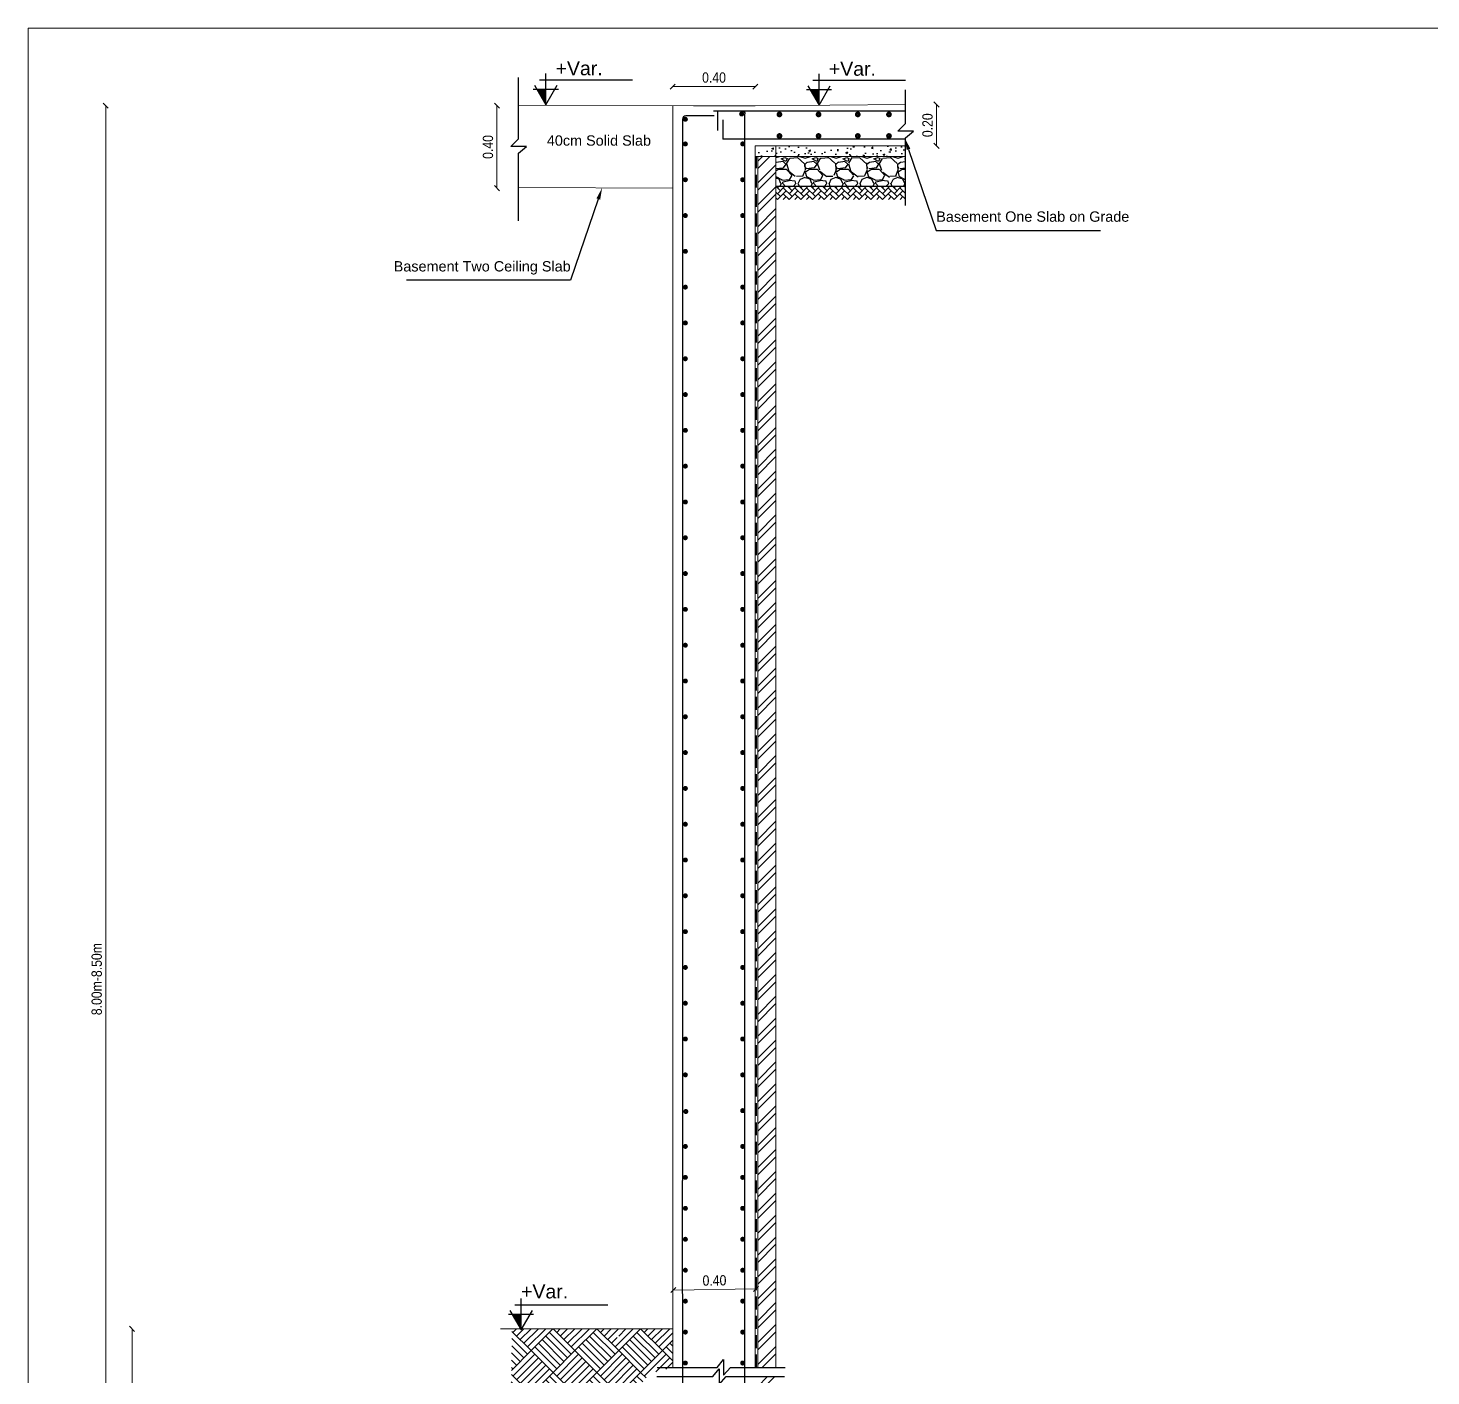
# Model space of a CAD drawing. Header units: metres. Extents: x -55 to 193, y -43 to 92.
# Drawn here: x 90.79 to 117.99, y -15.4 to 10.74 of the extents above; entities that cross this region are included whole.
import ezdxf
from ezdxf import colors
from ezdxf.entities.mleader import LeaderData, LeaderLine
from ezdxf.math import Vec2, Vec3

# ---------------------------------------------------------------- set-up
doc = ezdxf.new("R2010")
doc.units = ezdxf.units.M
doc.header["$MEASUREMENT"] = 0
doc.linetypes.add('HIDDEN', pattern=[0.375, 0.25, -0.125])
for name, color, linetype in [('A-LEVELS', 9, 'Continuous'), ('HATCH', 8, 'Continuous'), ('S-BAR', 6, 'Continuous'), ('S-BAR DOT', 6, 'Continuous'), ('S-HATCH', 9, 'Continuous'), ('S-Leaders', 137, 'Continuous'), ('S-Steel', 3, 'Continuous'), ('S-SYMPOLS', 6, 'Continuous'), ('S-WATER PROOF', 8, 'HIDDEN')]:
    doc.layers.add(name, color=color, linetype=linetype)
for name, color, linetype, lineweight in [('S-CONCRETE', 2, 'Continuous', 15), ('S-CONCRETE DETAILS', 2, 'Continuous', 15), ('S-DIMENSIONS', 134, 'Continuous', 13), ('S-TEXT-STEEL', 255, 'Continuous', 15)]:
    doc.layers.add(name, color=color, linetype=linetype, lineweight=lineweight)
doc.styles.add('ARIAL', font='arial.ttf')
doc.styles.add('Site 1-200 (m)', font='arial.ttf', dxfattribs={"width": 0.85, "height": 0.2})
doc.styles.add('Tahoma', font='arial.ttf')
doc.dimstyles.new('1-25--', dxfattribs={"dimtxt": 0.36, "dimasz": 0.1, "dimexe": 0.144, "dimexo": 0.144, "dimgap": 0.072, "dimtad": 1, "dimlfac": 0.25, "dimzin": 1, "dimdsep": 46, "dimtxsty": 'Site 1-200 (m)', "dimblk": 'OBLIQUE', "dimcen": 90, "dimse1": 1, "dimse2": 1, "dimclrd": 256, "dimclrt": 256, "dimadec": 3, "dimazin": 0, "dimtfac": 1, "dimtix": 1, "dimtmove": 2, "dimatfit": 3, "dimfxl": 0.144, "dimtolj": 1, "dimlwd": -1, "dimarcsym": 0})

# ---------------------------------------------------------------- blocks, each defined once
blk = doc.blocks.new('_OBLIQUE')
at = {"color": 0, "linetype": 'ByBlock'}
blk.add_line((-0.5, -0.5), (0.5, 0.5), dxfattribs=at)
blk = doc.blocks.new('*D198')
at = {"layer": 'S-DIMENSIONS', "transparency": 16777216}
blk.add_line((103.285, 9.603), (104.885, 9.603), dxfattribs=at)
at = {"layer": 'S-DIMENSIONS', "transparency": 16777216, "xscale": 0.1, "yscale": 0.1, "zscale": 0.1, "rotation": 180}
blk.add_blockref('_OBLIQUE', (103.285, 9.603), dxfattribs=at)
at = {"layer": 'S-DIMENSIONS', "transparency": 16777216, "xscale": 0.1, "yscale": 0.1, "zscale": 0.1}
blk.add_blockref('_OBLIQUE', (104.885, 9.603), dxfattribs=at)
at = {"layer": 'S-DIMENSIONS', "transparency": 16777216, "insert": (104.085, 9.777), "char_height": 0.2, "attachment_point": 5, "style": 'Site 1-200 (m)'}
blk.add_mtext('\\A1;0.40', dxfattribs=at)
blk = doc.blocks.new('*D199')
at = {"layer": 'S-DIMENSIONS', "transparency": 16777216}
blk.add_line((104.897, -13.71), (103.297, -13.732), dxfattribs=at)
at = {"layer": 'S-DIMENSIONS', "transparency": 16777216, "xscale": 0.1, "yscale": 0.1, "zscale": 0.1}
for p, rotation in [((103.297, -13.732), 180.7830324188963), ((104.897, -13.71), 0.7830324188963811)]:
    blk.add_blockref('_OBLIQUE', p, dxfattribs=dict(at, rotation=rotation))
at = {"layer": 'S-DIMENSIONS', "transparency": 16777216, "insert": (104.094, -13.547), "char_height": 0.2, "attachment_point": 5, "rotation": 0.783, "style": 'Site 1-200 (m)'}
blk.add_mtext('\\A1;0.40', dxfattribs=at)
blk = doc.blocks.new('*D231')
at = {"layer": 'S-DIMENSIONS', "transparency": 16777216}
blk.add_line((92.801, -24.641), (92.801, -14.484), dxfattribs=at)
at = {"layer": 'S-DIMENSIONS', "transparency": 16777216, "xscale": 0.1, "yscale": 0.1, "zscale": 0.1}
for p, rotation in [((92.801, -14.484), 90), ((92.801, -24.641), 270)]:
    blk.add_blockref('_OBLIQUE', p, dxfattribs=dict(at, rotation=rotation))
at = {"layer": 'S-DIMENSIONS', "transparency": 16777216, "insert": (92.627, -19.562), "char_height": 0.2, "attachment_point": 5, "rotation": 90, "style": 'Site 1-200 (m)'}
blk.add_mtext('\\A1;2.00m-2.50m', dxfattribs=at)
blk = doc.blocks.new('LEV')
at = {"layer": 'A-LEVELS'}
blk.add_hatch(color=254, dxfattribs=at).paths.add_polyline_path([(0.117, 0.203), (0, 0.203), (0, 0)])
for p, q in [((0, 0), (0, 0.405)), ((0.081, 0.324), (-1.119, 0.324)), ((0, 0.203), (-0.162, 0.203)), ((0, 0), (-0.145, 0.251)), ((0.145, 0.251), (0, 0)), ((0.162, 0.203), (0, 0.203))]:
    blk.add_line(p, q, dxfattribs=at)
blk = doc.blocks.new('ELEVATION LEVEL')
at = {"layer": 'A-LEVELS', "xscale": -1}
blk.add_blockref('LEV', (0, 0), dxfattribs=at)
at = {"layer": 'A-LEVELS', "style": 'ARIAL'}
blk.add_attdef('+651.35', (0.113, 0.425), '', height=0.22, rotation=359.9993, dxfattribs=at)
blk = doc.blocks.new('*D232')
at = {"layer": 'S-DIMENSIONS', "transparency": 16777216}
blk.add_line((92.291, -24.641), (92.291, 9.232), dxfattribs=at)
at = {"layer": 'S-DIMENSIONS', "transparency": 16777216, "xscale": 0.1, "yscale": 0.1, "zscale": 0.1}
for p, rotation in [((92.291, 9.232), 90), ((92.291, -24.641), 270)]:
    blk.add_blockref('_OBLIQUE', p, dxfattribs=dict(at, rotation=rotation))
at = {"layer": 'S-DIMENSIONS', "transparency": 16777216, "insert": (92.117, -7.704), "char_height": 0.2, "attachment_point": 5, "rotation": 90, "style": 'Site 1-200 (m)'}
blk.add_mtext('\\A1;8.00m-8.50m', dxfattribs=at)
blk = doc.blocks.new('*D233')
at = {"layer": 'S-DIMENSIONS', "transparency": 16777216}
blk.add_line((108.399, 8.454), (108.399, 9.254), dxfattribs=at)
at = {"layer": 'S-DIMENSIONS', "transparency": 16777216, "xscale": 0.1, "yscale": 0.1, "zscale": 0.1}
for p, rotation in [((108.399, 9.254), 90), ((108.399, 8.454), 270)]:
    blk.add_blockref('_OBLIQUE', p, dxfattribs=dict(at, rotation=rotation))
at = {"layer": 'S-DIMENSIONS', "transparency": 16777216, "insert": (108.225, 8.854), "char_height": 0.2, "attachment_point": 5, "rotation": 90, "style": 'Site 1-200 (m)'}
blk.add_mtext('\\A1;0.20', dxfattribs=at)
blk = doc.blocks.new('*D234')
at = {"layer": 'S-DIMENSIONS', "transparency": 16777216}
blk.add_line((99.877, 7.632), (99.877, 9.232), dxfattribs=at)
at = {"layer": 'S-DIMENSIONS', "transparency": 16777216, "xscale": 0.1, "yscale": 0.1, "zscale": 0.1}
for p, rotation in [((99.877, 9.232), 90), ((99.877, 7.632), 270)]:
    blk.add_blockref('_OBLIQUE', p, dxfattribs=dict(at, rotation=rotation))
at = {"layer": 'S-DIMENSIONS', "transparency": 16777216, "insert": (99.703, 8.432), "char_height": 0.2, "attachment_point": 5, "rotation": 90, "style": 'Site 1-200 (m)'}
blk.add_mtext('\\A1;0.40', dxfattribs=at)

msp = doc.modelspace()

# ---------------------------------------------------------------- hatches: boundary and pattern name
at = {"layer": 'HATCH'}
h = msp.add_hatch(dxfattribs=at)
h.set_pattern_fill('AR-PARQ1', color=256, scale=0.05, angle=45, style=0)
h.set_pattern_definition([(135, (151.87496, -15.33174), (-0.848528, 1e-16), [0.6, -0.6]), (135, (151.94567, -15.261), (-0.848528, 1e-16), [0.6, -0.6]), (135, (152.0164, -15.1903), (-0.848528, 1e-16), [0.6, -0.6]), (135, (152.0871, -15.1196), (-0.848528, 1e-16), [0.6, -0.6]), (135, (152.1578, -15.0489), (-0.848528, 1e-16), [0.6, -0.6]), (135, (152.2285, -14.9782), (-0.848528, 1e-16), [0.6, -0.6]), (135, (152.2992, -14.9075), (-0.848528, 1e-16), [0.6, -0.6]), (45, (151.4507, -14.9075), (0.848528, -1e-16), [0.6, -0.6]), (45, (151.38, -14.83676), (0.848528, -1e-16), [0.6, -0.6]), (45, (151.3093, -14.76605), (0.848528, -1e-16), [0.6, -0.6]), (45, (151.23856, -14.69534), (0.848528, -1e-16), [0.6, -0.6]), (45, (151.16785, -14.6246), (0.848528, -1e-16), [0.6, -0.6]), (45, (151.09714, -14.5539), (0.848528, -1e-16), [0.6, -0.6]), (45, (151.0264, -14.4832), (0.848528, -1e-16), [0.6, -0.6])])
edge = h.paths.add_edge_path()
edge.add_line((103.285, -14.484), (103.285, -15.232))
edge.add_line((103.285, -15.232), (102.84, -15.35))
edge.add_line((102.84, -15.35), (102.166, -16.147))
edge.add_line((102.166, -16.147), (102.233, -14.674))
edge.add_arc((102.233, -14.649), 0.025, 270, 360)
edge.add_arc((102.233, -14.649), 0.025, 360, 450)
edge.add_line((102.233, -14.624), (102.233, -14.484))
edge.add_line((102.233, -14.484), (103.285, -14.484))
edge = h.paths.add_edge_path()
edge.add_line((100.145, -16.131), (100.168, -14.484))
edge.add_line((100.168, -14.484), (102.233, -14.484))
edge.add_line((102.233, -14.484), (102.233, -14.624))
edge.add_arc((102.233, -14.649), 0.025, 90, 270)
edge.add_line((102.233, -14.674), (102.166, -16.147))
edge.add_line((102.166, -16.147), (100.145, -16.131))
at = {"layer": 'S-HATCH'}
h = msp.add_hatch(dxfattribs=at)
h.set_pattern_fill('AR-CONC', color=256, scale=0.05, style=0)
h.set_pattern_definition([(50, (-216912.84636, -200773.5248), (0.3586300913, -0.0313760675), [0.0375, -0.4125]), (355, (-216912.84636, -200773.5248), (-0.0693756668, 0.37609606685), [0.03, -0.33]), (100.45144446, (-216912.81648, -200773.52742), (0.28925442336, 0.3447199955), [0.031870096, -0.350571056]), (46.1842, (-216912.84636, -200773.4248), (0.53362066534, -0.0827596404), [0.05625, -0.61875]), (96.6356355, (-216912.8019, -200773.4317), (0.4673309728, 0.4870593004), [0.047805171, -0.52585688]), (351.184164, (-216912.84636, -200773.4248), (0.4673309725, 0.4870593001), [0.045, -0.4950000005]), (21, (-216912.79636, -200773.4498), (0.29845352606, -0.20130944533), [0.0375, -0.4125]), (326, (-216912.79636, -200773.4498), (0.12165766596, 0.36257502252), [0.03, -0.33]), (71.45144474, (-216912.7715, -200773.4666), (0.42011118836, 0.1612655764), [0.031870095, -0.350571056]), (37.5, (-216912.84636, -200773.52481), (0.00607992766, 0.166446926916), [0, -0.326, 0, -0.335, 0, -0.33125]), (7.5, (-216912.84636, -200773.5248), (0.13153476872, 0.19720585594), [0, -0.191, 0, -0.3185, 0, -0.12625]), (327.5, (-216912.95786, -200773.52481), (0.266911218086, -0.01127743587), [0, -0.125, 0, -0.39, 0, -0.5175]), (317.5, (-216913.00786, -200773.5248), (0.29159308467, 0.05005249117), [0, -0.1625, 0, -0.259, 0, -0.3675])])
h.paths.add_polyline_path([(104.935, 8.248), (107.799, 8.248), (107.799, 8.448), (104.935, 8.448)])
h = msp.add_hatch(dxfattribs=at)
h.set_pattern_fill('ANSI32', color=256, scale=0.8, style=0)
h.set_pattern_definition([(45, (-32.46447, 17.13047), (-0.21213203, 0.21213203), []), (45, (-32.32304, 17.13047), (-0.21213203, 0.21213203), [])])
h.paths.add_polyline_path([(104.935, -15.232), (105.285, -15.232), (105.285, 8.248), (104.935, 8.248)])
h.paths.add_polyline_path([(105.285, -15.412), (104.935, -15.412), (104.935, -20.389), (105.285, -20.389)])
h.paths.add_polyline_path([(105.285, -21.801), (105.285, -20.569), (104.935, -20.569), (104.935, -21.801)])
h = msp.add_hatch(dxfattribs=at)
h.set_pattern_fill('GRAVEL', color=256, scale=0.6, style=0)
h.set_pattern_definition([(311.9872, (508.6125, 211.720365), (4.7999989393, -5.400000805), [0.0807216, -7.9914528]), (355.0303, (508.6665, 211.660365), (-7.2000006309, 0.5999947842), [0.1385208, -13.713555]), (47.4896, (508.8045, 211.648365), (-5.999994431, -6.6000052043), [0.0976728, -9.6696192]), (272.7263, (509.0385, 211.498365), (-0.5999976106, 12.000000177), [0.1261428, -12.4881348]), (247.1663, (509.0445, 211.372365), (3.0000059433, 7.199997847), [0.123693, -12.2456238]), (182.7263, (508.9965, 211.258365), (12.000000177, 0.5999976106), [0.1261428, -12.4881348]), (142.3058, (508.8705, 211.252365), (7.8000044074, -5.9999942431), [0.1668174, -16.5149094]), (107.7447, (508.7385, 211.354365), (-4.2000064576, 13.1999977387), [0.1574928, -15.5917926]), (58.5704, (508.6905, 211.504365), (4.8000049405, 7.7999970219), [0.12657, -12.5304438]), (4.7636, (508.7565, 211.612365), (-6.600000568, -0.5999949196), [0.1444992, -7.0804578]), (317.6026, (508.9005, 211.624365), (7.20000441064, -6.5999952492), [0.1868688, -18.500025]), (41.1859, (508.4445, 211.492365), (4.200001768, 3.599998388), [0.0637806, -6.3143064]), (8.5308, (508.4925, 211.534365), (-7.7999989709, -1.200004746), [0.1213422, -12.0129066]), (315, (508.6125, 211.55237), (1e-16, -0.6000002), [0.0848526, -0.7636752]), (336.8014, (508.6545, 211.624365), (-2.999999838, 1.200000795), [0.0456948, -4.523769]), (248.1986, (508.6965, 211.60637), (0.599999946, 1.800000164), [0.0646218, -3.1664772]), (149.0362, (508.6725, 211.54637), (-1.799998813, 1.20000149), [0.1049574, -3.3936138]), (18.4349, (508.5825, 211.60037), (-1.20000026, -0.59999904), [0.0758946, -1.8214722]), (163.6105, (509.0445, 211.606365), (-6.000001319, 1.799995626), [0.10632, -10.525707]), (109.6538, (508.9425, 211.636365), (2.3999971484, -6.6000012814), [0.0891966, -8.8304448]), (246.8014, (508.5825, 211.720365), (1.200000795, 2.999999838), [0.091389, -4.4780748]), (196.3895, (508.5465, 211.636365), (6.000001319, 1.799995626), [0.10632, -10.525707]), (200.556, (509.0445, 211.234365), (3.000001107, 1.199997598), [0.102528, -5.0238744]), (245.2249, (508.9485, 211.198365), (2.9999953135, 6.600002053), [0.0859068, -8.5047858]), (113.1986, (508.5765, 211.120365), (-1.200000795, 2.999999838), [0.091389, -4.4780748]), (162.646, (508.5405, 211.204365), (7.8000012115, -2.3999967014), [0.1005786, -9.9572544]), (110.556, (508.8705, 211.120365), (1.199997598, -3.000001107), [0.051264, -5.0751384]), (78.6901, (508.6125, 211.12037), (0.59999858, 2.40000045), [0.030594, -3.0288174]), (14.0362, (508.6185, 211.15037), (-1.800000328, -0.599998834), [0.123693, -2.35017]), (353.991, (508.7385, 211.180365), (-5.9999998505, 0.5999995905), [0.11463, -11.3483538]), (236.3099, (508.6725, 211.49237), (0.6000008, 1.199999735), [0.0865332, -2.0767974]), (186.8428, (508.6245, 211.420365), (-10.1999996193, -1.2000047988), [0.1510764, -14.9565378]), (119.0546, (508.4745, 211.402365), (2.400000016, -4.200000231), [0.0617736, -6.1156044]), (90, (508.4445, 211.45637), (0.6, 0.6), [0.036, -0.564]), (59.7436, (508.7505, 211.198365), (-2.399996932, -4.2000014735), [0.0833544, -8.252112]), (131.9872, (508.7925, 211.270365), (-4.7999989393, 5.400000805), [0.1614432, -7.9107312]), (180, (508.6845, 211.39037), (-0.6, 0.6), [0.156, -0.444]), (214.6952, (508.5285, 211.390365), (5.9999965554, 4.2000051658), [0.0948684, -9.3919644]), (285.9454, (508.4505, 211.336365), (0.599999934, -2.400000076), [0.0873612, -4.2807048]), (332.354, (508.4745, 211.252365), (11.3999974843, -6.0000046279), [0.142239, -14.0816844]), (4.5739, (508.6005, 211.186365), (7.800000335, 0.5999968807), [0.1504794, -14.8974444])])
h.paths.add_polyline_path([(107.799, 8.248), (107.799, 7.664), (105.285, 7.664), (105.285, 8.248)])
h = msp.add_hatch(dxfattribs=at)
h.set_pattern_fill('AR-HBONE', color=256, scale=0.02, style=0)
h.set_pattern_definition([(135, (509.0445, 211.116365), (0, 0.113137085), [0.24, -0.08]), (45, (508.98793, 211.17293), (0, 0.113137085), [0.24, -0.08])])
h.paths.add_polyline_path([(107.799, 7.414), (107.799, 7.664), (105.285, 7.664), (105.285, 7.414)])

# ---------------------------------------------------------------- linework, layer by layer
at = {"layer": 'S-BAR', "const_width": 0.0495}
for points, elevation in [([(103.507, 8.969, -1), (103.553, 8.969, -1)], 632.159), ([(104.644, 9.071, 1), (104.597, 9.071, 1)], 1277.938), ([(103.507, 8.491, -1), (103.553, 8.491, -1)], 632.159), ([(104.664, 8.491, 1), (104.617, 8.491, 1)], 632.159), ([(103.507, 7.797, -1), (103.553, 7.797, -1)], 632.159), ([(104.664, 7.797, 1), (104.617, 7.797, 1)], 632.159), ([(103.507, 7.102, -1), (103.553, 7.102, -1)], 632.159), ([(104.664, 7.102, 1), (104.617, 7.102, 1)], 632.159), ([(103.507, 6.408, -1), (103.553, 6.408, -1)], 632.159), ([(104.664, 6.408, 1), (104.617, 6.408, 1)], 632.159), ([(103.507, 5.714, -1), (103.553, 5.714, -1)], 632.159), ([(104.664, 5.714, 1), (104.617, 5.714, 1)], 632.159), ([(103.507, 5.02, -1), (103.553, 5.02, -1)], 632.159), ([(104.664, 5.02, 1), (104.617, 5.02, 1)], 632.159), ([(103.507, 4.325, -1), (103.553, 4.325, -1)], 632.159), ([(104.664, 4.325, 1), (104.617, 4.325, 1)], 632.159), ([(103.507, 3.631, -1), (103.553, 3.631, -1)], 632.159), ([(104.664, 3.631, 1), (104.617, 3.631, 1)], 632.159), ([(103.507, 2.937, -1), (103.553, 2.937, -1)], 632.159), ([(104.664, 2.937, 1), (104.617, 2.937, 1)], 632.159), ([(103.507, 2.243, -1), (103.553, 2.243, -1)], 632.159), ([(104.664, 2.243, 1), (104.617, 2.243, 1)], 632.159), ([(103.507, 1.548, -1), (103.553, 1.548, -1)], 632.159), ([(104.664, 1.548, 1), (104.617, 1.548, 1)], 632.159), ([(103.507, 0.854, -1), (103.553, 0.854, -1)], 632.159), ([(104.664, 0.854, 1), (104.617, 0.854, 1)], 632.159), ([(103.507, 0.16, -1), (103.553, 0.16, -1)], 632.159), ([(104.664, 0.16, 1), (104.617, 0.16, 1)], 632.159), ([(103.507, -0.534, -1), (103.553, -0.534, -1)], 632.159), ([(104.664, -0.534, 1), (104.617, -0.534, 1)], 632.159), ([(103.507, -1.229, -1), (103.553, -1.229, -1)], 632.159), ([(104.664, -1.229, 1), (104.617, -1.229, 1)], 632.159), ([(103.507, -1.923, -1), (103.553, -1.923, -1)], 632.159), ([(104.664, -1.923, 1), (104.617, -1.923, 1)], 632.159), ([(103.507, -2.617, -1), (103.553, -2.617, -1)], 632.159), ([(104.664, -2.617, 1), (104.617, -2.617, 1)], 632.159), ([(103.507, -3.311, -1), (103.553, -3.311, -1)], 632.159), ([(104.664, -3.311, 1), (104.617, -3.311, 1)], 632.159), ([(103.507, -4.006, -1), (103.553, -4.006, -1)], 632.159), ([(104.664, -4.006, 1), (104.617, -4.006, 1)], 632.159), ([(103.507, -4.7, -1), (103.553, -4.7, -1)], 632.159), ([(104.664, -4.7, 1), (104.617, -4.7, 1)], 632.159), ([(103.507, -5.394, -1), (103.553, -5.394, -1)], 632.159), ([(104.664, -5.394, 1), (104.617, -5.394, 1)], 632.159), ([(103.507, -6.088, -1), (103.553, -6.088, -1)], 632.159), ([(104.664, -6.088, 1), (104.617, -6.088, 1)], 632.159), ([(103.507, -6.783, -1), (103.553, -6.783, -1)], 632.159), ([(104.664, -6.783, 1), (104.617, -6.783, 1)], 632.159), ([(103.507, -7.477, -1), (103.553, -7.477, -1)], 632.159), ([(104.664, -7.477, 1), (104.617, -7.477, 1)], 632.159), ([(103.507, -8.171, -1), (103.553, -8.171, -1)], 632.159), ([(104.664, -8.171, 1), (104.617, -8.171, 1)], 632.159), ([(103.507, -8.865, -1), (103.553, -8.865, -1)], 632.159), ([(104.664, -8.865, 1), (104.617, -8.865, 1)], 632.159), ([(103.507, -9.56, -1), (103.553, -9.56, -1)], 632.159), ([(104.664, -9.56, 1), (104.617, -9.56, 1)], 632.159), ([(103.516, -10.271, -1), (103.562, -10.271, -1)], 632.159), ([(104.664, -10.254, 1), (104.617, -10.254, 1)], 632.159), ([(103.507, -10.948, -1), (103.553, -10.948, -1)], 632.159), ([(104.664, -10.948, 1), (104.617, -10.948, 1)], 632.159), ([(103.507, -11.548, -1), (103.553, -11.548, -1)], 632.159), ([(104.664, -11.548, 1), (104.617, -11.548, 1)], 632.159), ([(103.507, -12.148, -1), (103.553, -12.148, -1)], 632.159), ([(104.664, -12.148, 1), (104.617, -12.148, 1)], 632.159), ([(103.507, -12.748, -1), (103.553, -12.748, -1)], 632.159), ([(104.664, -12.748, 1), (104.617, -12.748, 1)], 632.159), ([(103.507, -13.348, -1), (103.553, -13.348, -1)], 632.159), ([(104.664, -13.348, 1), (104.617, -13.348, 1)], 632.159), ([(103.507, -13.948, -1), (103.553, -13.948, -1)], 632.159), ([(104.664, -13.948, 1), (104.617, -13.948, 1)], 632.159), ([(103.507, -14.548, -1), (103.553, -14.548, -1)], 632.159), ([(104.664, -14.548, 1), (104.617, -14.548, 1)], 632.159), ([(103.507, -15.148, -1), (103.553, -15.148, -1)], 632.159), ([(104.664, -15.148, 1), (104.617, -15.148, 1)], 632.159)]:
    msp.add_lwpolyline(points, format="xyb", close=True, dxfattribs=dict(at, elevation=elevation))
at = {"layer": 'S-BAR DOT', "const_width": 0.06, "elevation": 632.159}
for points in [[(105.379, 9.063, -1), (105.328, 9.063, -1)], [(106.138, 9.063, -1), (106.087, 9.063, -1)], [(106.898, 9.063, -1), (106.847, 9.063, -1)], [(107.503, 9.063, -1), (107.452, 9.063, -1)], [(105.379, 8.645, 1), (105.328, 8.645, 1)], [(106.138, 8.645, 1), (106.087, 8.645, 1)], [(106.898, 8.645, 1), (106.847, 8.645, 1)], [(107.503, 8.645, 1), (107.452, 8.645, 1)]]:
    msp.add_lwpolyline(points, format="xyb", close=True, dxfattribs=at)
at = {"layer": 'S-CONCRETE'}
for p, q in [((107.799, 9.254, 632.159), (104.864, 9.232, 632.159)), ((103.685, 9.232, 632.159), (100.296, 9.245, 632.159)), ((103.285, -10.055, 632.159), (103.285, 9.232, 632.159)), ((103.685, 9.232, 632.159), (104.885, 9.232, 632.159)), ((104.885, -10.055, 632.159), (104.885, 8.454, 632.159)), ((104.885, 8.454, 632.159), (107.799, 8.454, 632.159)), ((105.285, 8.454, 632.159), (105.285, -12.855, 632.159)), ((104.936, 8.247, 632.159), (104.935, -10.055, 632.159)), ((103.285, 7.634, 632.159), (100.296, 7.645, 632.159)), ((103.285, -15.232, 632.159), (103.285, -10.055, 632.159)), ((104.885, -15.232, 632.159), (104.885, -10.055, 632.159)), ((103.285, -14.484, 632.159), (99.948, -14.484, 632.159))]:
    msp.add_line(p, q, dxfattribs=at)
at = {"layer": 'S-CONCRETE', "elevation": 632.159}
msp.add_lwpolyline([(105.285, -12.855), (105.285, -15.232)], dxfattribs=at)
at = {"layer": 'S-CONCRETE DETAILS', "ltscale": 0.05}
msp.add_line((107.799, 8.248, 632.159), (104.885, 8.248, 632.159), dxfattribs=at)
at = {"layer": 'S-CONCRETE DETAILS', "elevation": 632.159}
msp.add_lwpolyline([(104.935, -10.055), (104.935, -15.232)], dxfattribs=at)
at = {"layer": 'S-DIMENSIONS', "elevation": 26.423}
msp.add_lwpolyline([(90.785, 10.738), (171.585, 10.738), (171.585, -42.362), (90.785, -42.362)], close=True, dxfattribs=at)
at = {"layer": 'S-HATCH'}
msp.add_line((107.799, 7.664, 632.159), (105.285, 7.664, 632.159), dxfattribs=at)
at = {"layer": 'S-Steel'}
for p, q in [((107.799, 9.125, 632.159), (104.153, 9.125, 632.159)), ((104.153, 9.125, 632.159), (104.153, 8.754, 632.159)), ((104.685, -23.485, 632.159), (104.685, 9.073, 632.159)), ((103.477, 8.973, 632.159), (103.477, -11.606, 632.159)), ((104.253, 8.955, 632.159), (104.253, 8.584, 632.159)), ((107.799, 8.584, 632.159), (104.253, 8.584, 632.159)), ((103.485, -23.367, 632.159), (103.477, -11.606, 632.159))]:
    msp.add_line(p, q, dxfattribs=at)
at = {"layer": 'S-Steel', "elevation": 632.159}
for points in [[(104.088, 9.033), (103.537, 9.033, 0.414214), (103.477, 8.973)], [(104.074, 9.133), (104.625, 9.133, -0.414214), (104.685, 9.073)]]:
    msp.add_lwpolyline(points, format="xyb", dxfattribs=at)
at = {"layer": 'S-SYMPOLS', "elevation": 632.159}
for points in [[(100.296, 7.002), (100.296, 8.315), (100.448, 8.442), (100.144, 8.442), (100.296, 8.592), (100.296, 9.781)], [(107.799, 7.296), (107.799, 8.609), (107.951, 8.736), (107.647, 8.736), (107.799, 8.886), (107.799, 9.538)], [(102.981, -15.232), (104.143, -15.232), (104.27, -15.08), (104.27, -15.385), (104.402, -15.232), (105.466, -15.232)], [(102.975, -15.412), (104.061, -15.412), (104.188, -15.26), (104.188, -15.565), (104.32, -15.412), (105.452, -15.412)]]:
    msp.add_lwpolyline(points, dxfattribs=at)
at = {"layer": 'S-WATER PROOF'}
msp.add_line((104.91, -15.232, 632.159), (104.911, 8.247, 632.159), dxfattribs=at)

# ---------------------------------------------------------------- block references
at = {"layer": 'A-LEVELS', "color": 1}
ref = msp.add_blockref('ELEVATION LEVEL', (100.824, 9.251, 632.159), dxfattribs=dict(at, xscale=1.5, yscale=1.5, zscale=1.5))
ref.add_attrib('+651.35', '+Var.', (101.014, 9.822, 632.159), dxfattribs={"height": 0.27, "rotation": 359.9993, "style": 'ARIAL'})
ref = msp.add_blockref('ELEVATION LEVEL', (106.122, 9.242, 632.159), dxfattribs=dict(at, xscale=1.5, yscale=1.5, zscale=1.5))
ref.add_attrib('+651.35', '+Var.', (106.312, 9.813, 632.159), dxfattribs={"height": 0.27, "rotation": 359.9993, "style": 'ARIAL'})
at = {"layer": 'A-LEVELS'}
ref = msp.add_blockref('ELEVATION LEVEL', (100.345, -14.503, 632.159), dxfattribs=dict(at, xscale=1.5, yscale=1.5, zscale=1.5))
ref.add_attrib('+651.35', '+Var.', (100.345, -13.895, 632.159), dxfattribs={"height": 0.27, "rotation": 359.9993, "style": 'ARIAL'})

# ---------------------------------------------------------------- texts
at = {"layer": 'S-TEXT-STEEL', "style": 'Tahoma'}
msp.add_text('40cm Solid Slab', height=0.2, dxfattribs=at).set_placement((100.844, 8.457, -13.62))
at = {"layer": 'S-TEXT-STEEL', "ltscale": 0.05, "char_height": 0.2, "width": 3.85808, "style": 'ARIAL'}
for s, insert, attachment_point in [('Basement One Slab on Grade', (108.394, 7.182, -13.62), 1), ('Basement Two Ceiling Slab', (101.306, 6.218, -13.62), 3)]:
    msp.add_mtext(s, dxfattribs=dict(at, insert=insert, attachment_point=attachment_point))

# ---------------------------------------------------------------- dimensions: what is measured, and where the dimension line sits
at = {"layer": 'S-DIMENSIONS'}
dim = msp.add_linear_dim(base=(104.885, 9.603, 632.159), p1=(103.285, 9.232, 632.159), p2=(104.885, 8.454, 632.159), dimstyle='1-25--', dxfattribs=at)
dim.commit()
dim.dimension.update_dxf_attribs({"geometry": '*D198', "text_midpoint": (104.085, 9.777, 632.159)})
for base, p1, p2, text, picture, middle in [((92.291, 9.232, -13.62), (94.285, -24.641, 632.159), (103.685, 9.232, 632.159), '8.00m-8.50m', '*D232', (92.117, -7.704, -13.62)), ((92.801, -14.484, -13.62), (102.921, -24.641, 632.159), (103.285, -14.484, 632.159), '2.00m-2.50m', '*D231', (92.627, -19.562, -13.62))]:
    dim = msp.add_linear_dim(base=base, p1=p1, p2=p2, angle=90, text=text, dimstyle='1-25--', dxfattribs=at)
    dim.commit()
    dim.dimension.update_dxf_attribs({"geometry": picture, "text_midpoint": middle})
for base, p1, p2, picture, middle in [((99.877, 9.232, -13.62), (102.885, 7.632, 632.159), (102.885, 9.232, 632.159), '*D234', (99.703, 8.432, -13.62)), ((108.399, 9.254, -13.62), (107.799, 8.454, 632.159), (107.793, 9.254, 632.159), '*D233', (108.225, 8.854, -13.62))]:
    dim = msp.add_linear_dim(base=base, p1=p1, p2=p2, angle=90, dimstyle='1-25--', dxfattribs=at)
    dim.commit()
    dim.dimension.update_dxf_attribs({"geometry": picture, "text_midpoint": middle})
dim = msp.add_aligned_dim(p1=(104.885, -12.855, 632.159), p2=(103.285, -12.876, 632.159), distance=0.855, dimstyle='1-25--', dxfattribs=at)
dim.commit()
dim.dimension.update_dxf_attribs({"geometry": '*D199', "text_midpoint": (104.094, -13.547, 632.159)})

# ---------------------------------------------------------------- leaders
at = {"layer": 'S-Leaders', "ltscale": 0.05}
ml = msp.add_multileader_mtext('Standard', dxfattribs=at)
ml.set_content('\\A1;{\\fISOCPEUR|b0|i0|c0|p34;         }', color=256, style='Tahoma')
ml.set_leader_properties(color=256)
ml.build(insert=Vec2(0, 0))
ml.multileader.update_dxf_attribs({"text_left_attachment_type": 6, "text_right_attachment_type": 6, "dogleg_length": 0.02, "arrow_head_size": 0.23})
ctx = ml.context
ctx.base_point, ctx.char_height, ctx.arrow_head_size, ctx.landing_gap_size, ctx.plane_origin = Vec3(111.002, 6.814, -13.62), 0.2, 0.23, 0.02, Vec3(136.811, 13.763, -13.62)
ctx.left_attachment, ctx.right_attachment, ctx.attachment_type = 6, 6, 1
notes = []
notes.append((ctx, [(0, (1, 1, 0), (108.395, 6.814, -13.62), (1, 0), 2.607, [(0, [(107.783, 8.603, -13.62)], 0, []), (1, [(107.783, 8.603, -13.62)], 0, [])])]))
ctx.mtext.insert, ctx.mtext.flow_direction = Vec3(111.022, 7.014, -13.62), 5
ml = msp.add_multileader_mtext('Standard', dxfattribs=at)
ml.set_content('\\A1;{\\fISOCPEUR|b0|i0|c0|p34;         }', color=256, style='Tahoma')
ml.set_leader_properties(color=256)
ml.build(insert=Vec2(0, 0))
ml.multileader.update_dxf_attribs({"text_left_attachment_type": 6, "text_right_attachment_type": 6, "dogleg_length": 0.02, "arrow_head_size": 0.23})
ctx = ml.context
ctx.base_point, ctx.char_height, ctx.arrow_head_size, ctx.landing_gap_size, ctx.plane_origin = Vec3(97.577, 5.85, -13.62), 0.2, 0.23, 0.02, Vec3(72.889, 12.799, -13.62)
ctx.left_attachment, ctx.right_attachment, ctx.attachment_type = 6, 6, 1
notes.append((ctx, [(0, (1, 1, 0), (101.305, 5.85, -13.62), (-1, 0), 2.607, [(0, [(101.916, 7.639, -13.62)], 0, []), (1, [(101.916, 7.639, -13.62)], 0, [])])]))
ctx.mtext.insert, ctx.mtext.flow_direction = Vec3(97.597, 6.05, -13.62), 5
for ctx, leaders in notes:
    for number, flags, end, landing, length, lines in leaders:
        leader = LeaderData()
        leader.index, (leader.has_last_leader_line, leader.has_dogleg_vector, leader.attachment_direction) = number, flags
        leader.last_leader_point, leader.dogleg_vector, leader.dogleg_length = Vec3(end), Vec3(landing), length
        for number, points, colour, breaks in lines:
            line = LeaderLine()
            line.index, line.vertices, line.color, line.breaks = number, Vec3.list(points), colors.encode_raw_color(colour), breaks
            leader.lines.append(line)
        ctx.leaders.append(leader)

doc.saveas('drawing.dxf')
